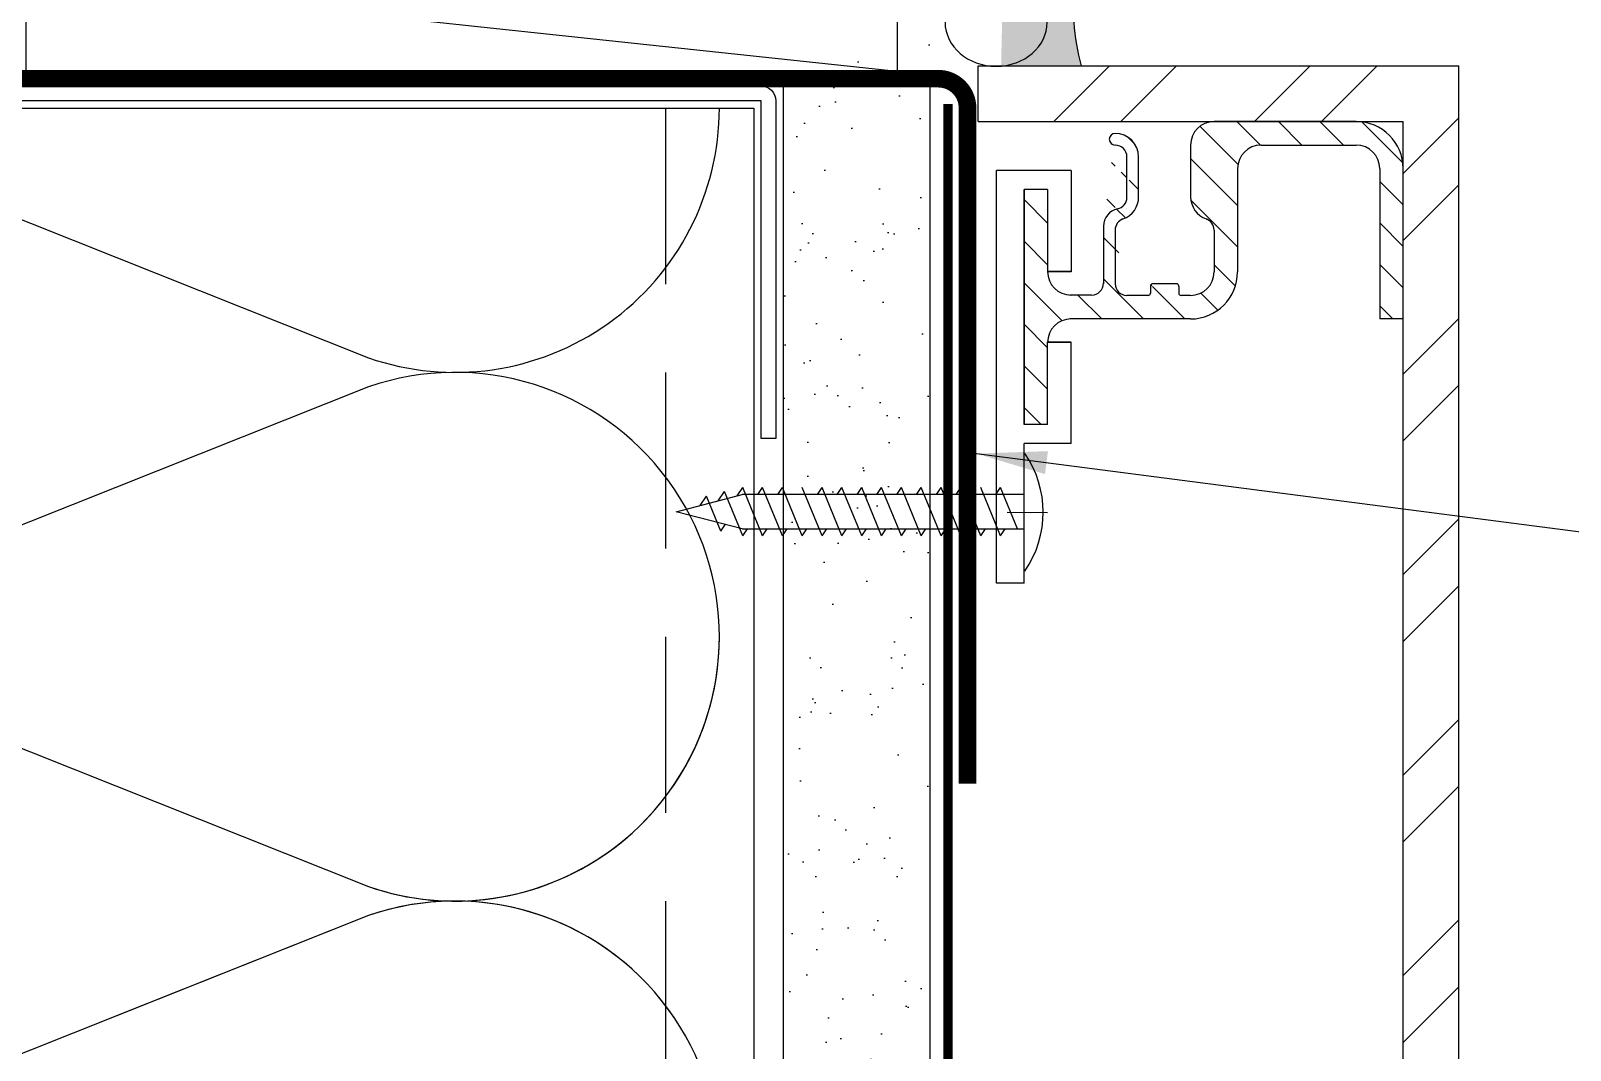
# Model space of a CAD drawing. Extents: x -129 to 26, y 0 to 100.
# Drawn here: x 6.87 to 13.42, y 17.4 to 21.73 of the extents above; entities that cross this region are included whole.
import ezdxf

# ---------------------------------------------------------------- set-up
doc = ezdxf.new("R2010")
doc.units = 0
doc.header["$LTSCALE"] = 1.5
doc.header["$MEASUREMENT"] = 0
doc.linetypes.add('CENTER', pattern=[2, 1.25, -0.25, 0.25, -0.25])
doc.linetypes.add('DASHED', pattern=[0.75, 0.5, -0.25])
for name, color, linetype in [('A-ANNO-TXT0', 252, 'CONTINUOUS'), ('A-BACKER_ROD', 252, 'CONTINUOUS'), ('A-GYP_BOARD', 252, 'CONTINUOUS'), ('A-INSULATION', 167, 'CONTINUOUS'), ('A-METAL_STUD', 252, 'CONTINUOUS'), ('A-WOOD_FRAMING', 252, 'CONTINUOUS'), ('CLADDING', 252, 'CONTINUOUS'), ('DUPONT_FLASHING', 251, 'CENTER'), ('HATCH', 252, 'CONTINUOUS'), ('INSULATION', 40, 'CONTINUOUS'), ('STRUCTURE', 252, 'CONTINUOUS'), ('TEXT', 7, 'CONTINUOUS'), ('TYVEK', 160, 'DASHED')]:
    doc.layers.add(name, color=color, linetype=linetype)
doc.styles.add('DETAILS', font='sanss___.ttf', dxfattribs={"height": 1})
doc.dimstyles.new('TYVEKDETAILS', dxfattribs={"dimscale": 6, "dimtxt": 1.5, "dimasz": 0.1, "dimexe": 0.75, "dimexo": 0.75, "dimgap": 0.75, "dimtad": 0, "dimtih": 1, "dimtoh": 1, "dimdec": 4, "dimzin": 0, "dimtxsty": 'DETAILS', "dimcen": 0.0625, "dimazin": 3, "dimtfac": 1, "dimtdec": 4, "dimtofl": 0, "dimtmove": 0, "dimatfit": 3, "dimtolj": 1, "dimtzin": 0})

msp = doc.modelspace()

# ---------------------------------------------------------------- hatches: boundary and pattern name
at = {"layer": 'A-ANNO-TXT0', "linetype": 'CONTINUOUS'}
h = msp.add_hatch(dxfattribs=at)
h.set_pattern_fill('ANSI31', color=256, angle=180, style=0)
h.set_pattern_definition([(315, (40.06874199722072, 33.94245474231838), (-0.08838834764831842, -0.08838834764831846), [])])
edge = h.paths.add_edge_path()
edge.add_line((11.2000451849497, 20.05845300755742), (11.2000451849497, 20.40771142946914))
edge.add_line((11.2000451849497, 20.05845300755742), (11.10004518494972, 20.05845300755742))
edge.add_line((11.10004518494971, 21.05845300755742), (11.10004518494972, 20.05845300755742))
edge.add_line((11.20004518494972, 21.05845300755742), (11.10004518494971, 21.05845300755742))
edge.add_line((11.20004518494972, 21.05845300755742), (11.20004518494973, 20.70771142946914))
edge.add_arc((11.3000451849497, 20.70771142946913), 0.1, 180.0000000000008, 270.0000000000016)
edge.add_line((11.38525726520183, 20.60761779115705), (11.3000451849497, 20.60771142946913))
edge.add_arc((11.38761618278052, 20.65753694227973), 0.05, 270.0000000000016, 360.0000000000024)
edge.add_line((11.4376161827805, 20.90240680726922), (11.43761618278052, 20.65753694227973))
edge.add_arc((11.48761618278051, 21.2722766722587), 0.02499999999999947, 90, 270)
edge.add_line((11.53761618278051, 21.02488129440839), (11.53761618278051, 21.19727667225871))
edge.add_line((11.58761618278052, 21.02740680726922), (11.58761618278052, 21.19727667225871))
edge.add_arc((11.48761618278051, 21.02488129440839), 0.05, 281.5369590328132, 360)
edge.add_arc((11.5126161827805, 20.90240680726923), 0.075, 101.5369590328115, 180.0000000000049)
edge.add_line((11.48761618278051, 20.88598545103179), (11.48761618278051, 20.65753694227973))
edge.add_arc((11.53761618278051, 20.88598545103179), 0.05, 109.4712206344757, 180.0000000000024)
edge.add_arc((11.48761618278051, 21.02740680726922), 0.1, 289.471220634474, 360)
edge.add_arc((11.48761618278051, 21.19727667225871), 0.05, 0, 90)
edge.add_arc((11.48761618278051, 21.19727667225871), 0.1, 0, 90)
edge.add_arc((11.53761618278051, 20.65753694227973), 0.05, 180.0000000000008, 270.0000000000016)
edge.add_line((11.62761618278051, 20.60753694227974), (11.53761618278051, 20.60753694227972))
edge.add_arc((11.64761618278052, 20.64753694227973), 0.01, 90.0000000000016, 180.0000000000049)
edge.add_line((11.748340196789, 20.65753694227973), (11.64761618278052, 20.65753694227973))
edge.add_arc((11.62761618278051, 20.61753694227974), 0.01, 270.0000000000081, 360)
edge.add_line((11.63761618278052, 20.64753694227973), (11.63761618278052, 20.61753694227974))
edge.add_line((11.808340196789, 20.60753694227974), (11.768340196789, 20.60753694227974))
edge.add_arc((11.748340196789, 20.64753694227973), 0.01, 0, 90.0000000000016)
edge.add_arc((11.768340196789, 20.61753694227973), 0.01, 180, 270)
edge.add_line((11.75834019678899, 20.64753694227973), (11.75834019678899, 20.61753694227973))
edge.add_arc((11.808340196789, 20.70753694227973), 0.1, 270.0000000000016, 360.0000000000008)
edge.add_line((11.908340196789, 20.88598545103179), (11.908340196789, 20.70753694227973))
edge.add_arc((11.85834019678902, 20.88598545103179), 0.05, 359.9999999999976, 430.5287793655244)
edge.add_arc((11.908340196789, 21.02740680726922), 0.1, 180, 250.5287793655294)
edge.add_line((11.80834019678899, 21.24727667225871), (11.80834019678899, 21.02740680726922))
edge.add_arc((11.908340196789, 21.24727667225871), 0.1, 90, 180)
edge.add_line((12.51310965730637, 21.3472766722587), (11.908340196789, 21.34727667225871))
edge.add_arc((12.51310965730637, 21.14727667225871), 0.2, 8.142219984546603e-13, 90)
edge.add_line((12.71310965730638, 20.50753694227971), (12.71310965730638, 21.14727667225872))
edge.add_line((12.71310965730638, 20.50753694227971), (12.61310965730637, 20.50753694227971))
edge.add_line((12.61310965730638, 21.14727667225871), (12.61310965730637, 20.50753694227971))
edge.add_arc((12.51310965730637, 21.14727667225871), 0.1, 8.142219984546603e-13, 90)
edge.add_line((12.10834019678902, 21.24727667225872), (12.51310965730637, 21.24727667225871))
edge.add_arc((12.10834019678902, 21.14727667225871), 0.1, 90, 180.0000000000008)
edge.add_line((12.00834019678902, 21.14727667225871), (12.00834019678902, 20.70753694227973))
edge.add_arc((11.808340196789, 20.70753694227973), 0.2, 270.0000000000016, 360.0000000000008)
edge.add_line((11.808340196789, 20.50753694227974), (11.38525726520183, 20.50753694227973))
edge.add_line((11.38525726520183, 20.50753694227973), (11.29414035708575, 20.50753694227972))
edge.add_arc((11.3000451849497, 20.40771142946915), 0.1, 90.0000000000016, 180)
at = {"layer": 'CLADDING', "linetype": 'CONTINUOUS'}
h = msp.add_hatch(color=7, dxfattribs=at)
edge = h.paths.add_edge_path()
edge.add_ellipse((10.98121215870003, 21.77043253950237), major_axis=(0.2173511991718442, 0), ratio=0.8626591466456877, start_angle=-83.53117110699009, end_angle=82.15406217874943, ccw=False)
edge.add_line((11.00569952202941, 21.58412629658924), (11.34360034791078, 21.58412629658924))
edge.add_arc((12.1481225346865, 21.81741111831845), 0.8376620780861633, 170.3439335681095, 196.1704107650004, ccw=False)
edge.add_line((11.3223281392198, 21.95791511640895), (11.01932813921981, 21.95791511640895))
edge.add_line((11.01932813921981, 21.95791511640895), (11.01088274414113, 21.95617729760472))
at = {"layer": 'CLADDING'}
h = msp.add_hatch(dxfattribs=at)
h.set_pattern_fill('ANSI32', color=256, scale=1.6090908, angle=180, style=0)
h.set_pattern_definition([(225, (46.52685852420223, 7.721564054513465), (0.4266746310843323, -0.4266746310843326), []), (225, (46.24240877062332, 7.721564054513465), (0.4266746310843323, -0.4266746310843326), [])])
h.paths.add_polyline_path([(12.94988832478584, 11.45791256852135), (12.71311167126576, 11.45791292048749), (12.71311167126576, 21.34734964306915), (10.90459258717531, 21.34734964306915), (10.90459258717531, 21.58412629658923), (12.94988832478584, 21.58412629658923)])
edge = h.paths.add_edge_path(flags=17)
edge.add_line((11.94988832478583, 21.34734964306915), (12.71311167126562, 21.34734964306915))
at = {"layer": 'HATCH'}
h = msp.add_hatch(dxfattribs=at)
h.set_pattern_fill('AR-SAND,_O', color=256, scale=0.25)
h.set_pattern_definition([(37.50000000000001, (1.85823438918078, 0.9631177797054349), (-0.01574833952740204, 0.4817059422532897), [0, -0.38, 0, -0.425, 0, -0.40625]), (7.499999999999999, (1.85823438918078, 0.9631177797054349), (0.4424441763169318, 0.7055365163074351), [0, -0.205, 0, -0.3425, 0, -0.13125]), (327.5, (1.550734389180783, 0.9631177797054349), (0.7785354654378738, 0.001414763384241124), [0, -0.125, 0, -0.45, 0, -0.5875]), (317.5, (1.550734389180783, 0.9631177797054349), (0.7515316511430733, 0.2194188912335623), [0, -0.0625, 0, -0.295, 0, -0.3375])])
h.paths.add_polyline_path([(3.949888324785839, 21.69452792021936), (3.32488832478584, 21.69452792021936), (3.32488832478584, 21.41327792021936), (3.32488832478584, 11.45791511640918), (3.949888324785839, 11.45791511640918)])
h.paths.add_polyline_path([(10.07488832478584, 11.45791511640918), (10.69988832478583, 11.45791511640918), (10.69988832478584, 18.69593243532783), (10.07488832478584, 18.69593243532783)])
h.paths.add_polyline_path([(10.41713230274603, 19.09607891970282), (10.40489051561813, 19.12578778200741), (10.35276363410922, 19.12578778200743), (10.33275119923041, 19.09607891970283), (10.3205094121025, 19.12578778200744), (10.26838253059361, 19.12578778200745), (10.24837009571478, 19.09607891970283), (10.23612830858686, 19.12578778200746), (10.18400142707799, 19.12578778200746), (10.16398899219916, 19.09607891970283), (10.15174720507124, 19.12578778200747), (10.09962032356238, 19.12578778200749), (10.07488832478584, 19.08907263212095), (10.07488832478584, 18.69593243532783), (10.69988832478583, 18.69593243532783), (10.69988832478584, 19.12578778200734), (10.69027267402679, 19.12578778200735), (10.67026798389838, 19.09607891970283), (10.65802508971796, 19.12578778200736), (10.6058991999057, 19.12578778200737), (10.58589450977728, 19.09607891970283), (10.5736505085443, 19.12578778200737), (10.52152584114044, 19.12578778200739), (10.50151340626166, 19.09607891970283), (10.48927161913377, 19.1257877820074), (10.43714473762483, 19.12578778200741)])
h.paths.add_polyline_path([(10.4171475615351, 19.30082135134345), (10.42937048612512, 19.27115826540585), (10.48149314309886, 19.27115826540584), (10.50151340626166, 19.30082135134345), (10.51373854154524, 19.27115826540583), (10.56586651379749, 19.27115826540582), (10.58589450977728, 19.30082135134345), (10.5981185397141, 19.27115826540581), (10.65024772073556, 19.27115826540579), (10.67026798389838, 19.30082135134345), (10.6824920138352, 19.27115826540579), (10.69988832478584, 19.27115826540578), (10.69988832478584, 19.69593243532783), (10.07488832478584, 19.69593243532783), (10.07488832478583, 19.31231200983702), (10.09184607206259, 19.27115826540593), (10.1439762550085, 19.27115826540592), (10.16400425098822, 19.30082135134345), (10.17622717557822, 19.27115826540591), (10.22835735852411, 19.27115826540589), (10.24838535450385, 19.30082135134345), (10.26060827909385, 19.27115826540589), (10.31273846203972, 19.27115826540588), (10.33276645801947, 19.30082135134345), (10.34498938260948, 19.27115826540587), (10.39711956555534, 19.27115826540587)])
h.paths.add_polyline_path([(10.69988832478584, 21.49889315272801), (10.07488832478584, 21.49889315272801), (10.07488832478584, 19.69593243532783), (10.69988832478583, 19.69593243532783)])
h = msp.add_hatch(dxfattribs=at)
h.set_pattern_fill('AR-SAND', color=256, scale=0.25, style=0)
h.set_pattern_definition([(37.50000000000001, (-1591.324886534286, -568.0999317554569), (-0.01574833952740204, 0.4817059422532897), [0, -0.38, 0, -0.425, 0, -0.40625]), (7.499999999999999, (-1591.324886534286, -568.0999317554569), (0.4424441763169318, 0.7055365163074351), [0, -0.205, 0, -0.3425, 0, -0.13125]), (327.5, (-1591.632386534286, -568.0999317554569), (0.7785354654378738, 0.001414763384241069), [0, -0.125, 0, -0.45, 0, -0.5875]), (317.5, (-1591.632386534286, -568.0999317554569), (0.7515316511430734, 0.2194188912335623), [0, -0.0625, 0, -0.295, 0, -0.3375])])
h.paths.add_polyline_path([(10.69988832478561, 19.24405285257724), (10.69525374095583, 19.23717005599549), (10.68301084677541, 19.26687891830007), (10.63088495696315, 19.26687891830007), (10.61088026683496, 19.23717005599549), (10.59863626560145, 19.26687891830007), (10.54651159819804, 19.26687891830007), (10.52649916331934, 19.23717005599538), (10.51425737619156, 19.26687891830029), (10.46213049468265, 19.26687891830029), (10.44211805980371, 19.23717005599572), (10.42987627267571, 19.26687891830029), (10.37774939116679, 19.26687891830029), (10.35773695628809, 19.23717005599561), (10.34549516915985, 19.26687891830018), (10.2933682876514, 19.26687891830018), (10.27335585277246, 19.23717005599549), (10.26111406564423, 19.26687891830029), (10.20898718413577, 19.26687891830029), (10.18897474925661, 19.23717005599572), (10.1767329621286, 19.26687891830029), (10.12460608062015, 19.26687891830029), (10.10459364574098, 19.23717005599572), (10.09235185861321, 19.26687891830029), (10.07488832478584, 19.26687891830041), (10.07488832478584, 14.84900625270093), (10.69988832478584, 14.84900625270093)])
h.paths.add_polyline_path([(10.69988832478584, 21.69275625270184), (10.07488832478584, 21.69275625270184), (10.07488832478584, 19.41224940169873), (10.08458090855078, 19.41224940169884), (10.10460890453027, 19.44191248763623), (10.11683182912015, 19.41224940169873), (10.16896201206664, 19.41224940169873), (10.1889900080459, 19.441912487636), (10.20121293263578, 19.41224940169873), (10.25334311558226, 19.41224940169873), (10.27337111156152, 19.441912487636), (10.2855940361514, 19.41224940169873), (10.33772421909743, 19.41224940169873), (10.35775221507692, 19.44191248763623), (10.3699751396668, 19.41224940169862), (10.42210532261306, 19.4122494016985), (10.44213331859277, 19.44191248763634), (10.45435624318288, 19.41224940169862), (10.50647890015689, 19.41224940169862), (10.52649916331911, 19.44191248763634), (10.53872429860275, 19.41224940169862), (10.59085227085524, 19.4122494016985), (10.61088026683473, 19.44191248763623), (10.62310429677172, 19.41224940169862), (10.6752334777936, 19.41224940169862), (10.69988832478561, 19.44877933335722)])

# ---------------------------------------------------------------- linework, layer by layer
at = {"layer": 'A-ANNO-TXT0', "linetype": 'CONTINUOUS'}
for p, q in [((11.30004518494968, 21.13918583245623, 8.93999048238438e-09), (10.98253269366538, 21.13918583245622, 8.93999048238438e-09)), ((11.3000451849497, 21.13918583245622, 8.93999048238438e-09), (11.10004518494971, 21.13918583245622, 8.93999048238438e-09)), ((11.20004518494972, 21.05845300755742, 8.93999048238438e-09), (11.10004518494971, 21.05845300755742, 8.93999048238438e-09)), ((11.30004518494968, 20.70919458564569, 8.93999048238438e-09), (11.2000451849497, 20.70919458564569, 8.93999048238438e-09)), ((11.3000451849497, 20.70771142946913, 8.93999048238438e-09), (11.20004518494969, 20.70771142946913, 8.93999048238438e-09)), ((11.3000451849497, 20.40919458564571, 8.93999048238438e-09), (11.20004518494969, 20.40919458564571, 8.93999048238438e-09)), ((11.30004518494968, 20.40771142946915, 8.93999048238438e-09), (11.2000451849497, 20.40771142946915, 8.93999048238438e-09)), ((11.2000451849497, 20.05845300755742, 8.93999048238438e-09), (11.10004518494972, 20.05845300755742, 8.93999048238438e-09)), ((11.20004518494972, 20.05845300755742, 8.93999048238438e-09), (11.10004518494971, 20.05845300755742, 8.93999048238438e-09)), ((11.3000451849497, 19.97772018265862, 8.93999048238438e-09), (11.10004518494971, 19.97772018265862, 8.93999048238438e-09)), ((11.10004518494969, 19.38343295688121, 8.93999048238438e-09), (10.98253269366538, 19.38343295688121, 8.93999048238438e-09))]:
    msp.add_line(p, q, dxfattribs=at)
at = {"layer": 'A-BACKER_ROD', "extrusion": (0, 0, -1)}
msp.add_ellipse((10.98121215870003, 21.77043253950237, 8.93999048238438e-09), major_axis=(0.2173511991718442, 0), ratio=0.8626591466456877, dxfattribs=at)
at = {"layer": 'A-GYP_BOARD', "elevation": 8.93999048238438e-09}
msp.add_lwpolyline([(10.69988832478584, 11.45791511640918), (10.69988832478584, 21.49889315272801), (10.07488832478584, 21.49889315272801), (10.07488832478584, 11.45791511640918)], dxfattribs=at)
at = {"layer": 'A-INSULATION', "elevation": 8.93999048238438e-09}
msp.add_lwpolyline([(9.614177096452757, 17.53014315272801, 0.341131505815164), (8.3107633653919, 17.96825248534778), (7.21069657691551, 17.53014315272801)], format="xyb", dxfattribs=at)
at = {"layer": 'A-METAL_STUD', "elevation": 8.93999048238438e-09}
msp.add_lwpolyline([(9.981138324785839, 19.99889315272801), (9.981138324785611, 21.43639315272801), (4.10613832478584, 21.43639315272778), (4.10613832478584, 19.99889315272801), (4.04363832478584, 19.99889315272801), (4.04363832478584, 21.43639315272801, -0.414213562373095), (4.10613832478584, 21.49889315272801), (9.981138324785839, 21.49889315272801, -0.414213562373095), (10.04363832478584, 21.43639315272801), (10.04363832478584, 19.99889315272801)], format="xyb", close=True, dxfattribs=at)
msp.add_lwpolyline([(4.13738832478584, 11.45791511640918), (4.13738832478584, 21.40514315272778), (9.949888324785839, 21.40514315272778), (9.949888324785839, 11.45791511640918)], dxfattribs=at)
at = {"layer": 'A-METAL_STUD', "linetype": 'DASHED', "elevation": 8.93999048238438e-09}
msp.add_lwpolyline([(4.51238832478584, 11.45791511640918), (4.51238832478584, 21.40514315272778), (9.574888324785839, 21.40514315272778), (9.574888324785839, 11.45791511640918)], dxfattribs=at)
at = {"layer": 'A-WOOD_FRAMING'}
msp.add_line((6.854328139219803, 21.95791511640895, 8.93999048238442e-09), (10.55983433305392, 21.56139315272801, 8.93999048238442e-09), dxfattribs=at)
at = {"layer": 'A-WOOD_FRAMING', "linetype": 'CONTINUOUS'}
msp.add_line((11.94988832478583, 21.34734964306915, 8.93999048238438e-09), (12.71311167126562, 21.34734964306915, 8.93999048238438e-09), dxfattribs=at)
at = {"layer": 'A-WOOD_FRAMING', "elevation": 8.93999048238442e-09}
msp.add_lwpolyline([(10.55983433305392, 21.95791511640895), (10.55983433305392, 21.56139315272801), (6.854328139219805, 21.56139315272801), (6.854328139219803, 21.95791511640895), (10.55983433305392, 21.95791511640895)], dxfattribs=at)
at = {"layer": 'CLADDING'}
for p, q in [((10.90459258717531, 21.34734964306915, 8.93999048238438e-09), (10.90459258717531, 21.58412629658923, 8.93999048238438e-09)), ((10.90459258717531, 21.58412629658923, 8.93999048238438e-09), (12.94988832478584, 21.58412629658923, 8.93999048238438e-09)), ((12.94988832478584, 11.45791256852135, 8.93999048238438e-09), (12.94988832478584, 21.58412629658923, 8.93999048238438e-09)), ((10.90459258717531, 21.34734964306915, 8.93999048238438e-09), (12.71311167126576, 21.34734964306915, 8.93999048238438e-09)), ((12.51310965730637, 21.3472766722587, 8.93999048238438e-09), (11.908340196789, 21.34727667225872, 8.93999048238438e-09)), ((11.94988832478583, 21.34734964306915, 8.93999048238438e-09), (12.71311167126575, 21.34734964306915, 8.93999048238438e-09)), ((12.71311167126576, 11.45791292048749, 8.93999048238438e-09), (12.71311167126575, 21.34734964306915, 8.93999048238438e-09)), ((11.80834019678899, 21.24727667225871, 8.93999048238438e-09), (11.80834019678899, 21.02740680726922, 8.93999048238438e-09)), ((12.10834019678902, 21.24727667225872, 8.93999048238438e-09), (12.51310965730637, 21.24727667225871, 8.93999048238438e-09)), ((11.53761618278051, 21.02488129440839, 8.93999048238438e-09), (11.53761618278051, 21.19727667225871, 8.93999048238438e-09)), ((11.58761618278052, 21.02740680726922, 8.93999048238438e-09), (11.58761618278052, 21.19727667225871, 8.93999048238438e-09)), ((10.98253269366539, 19.38343295688121, 8.93999048238438e-09), (10.98253269366539, 21.13918583245622, 8.93999048238438e-09)), ((11.3000451849497, 21.13918583245622, 8.93999048238438e-09), (11.3000451849497, 20.70771142946913, 8.93999048238438e-09)), ((11.30004518494968, 21.13918583245621, 8.93999048238438e-09), (11.30004518494968, 20.70919458564569, 8.93999048238438e-09)), ((12.00834019678902, 21.14727667225871, 8.93999048238438e-09), (12.00834019678902, 20.70753694227973, 8.93999048238438e-09)), ((12.61310965730638, 21.14727667225871, 8.93999048238438e-09), (12.61310965730637, 20.50753694227971, 8.93999048238438e-09)), ((11.20004518494972, 21.05845300755742, 8.93999048238438e-09), (11.20004518494973, 20.70771142946913, 8.93999048238438e-09)), ((11.53761618278051, 20.97740680726922, 8.93999048238438e-09), (11.5376161827805, 20.97740680726922, 8.93999048238438e-09)), ((11.4376161827805, 20.90240680726922, 8.93999048238438e-09), (11.43761618278052, 20.65753694227973, 8.93999048238438e-09)), ((11.48761618278051, 20.88598545103179, 8.93999048238438e-09), (11.48761618278051, 20.65753694227973, 8.93999048238438e-09)), ((11.908340196789, 20.88598545103179, 8.93999048238438e-09), (11.908340196789, 20.70753694227973, 8.93999048238438e-09)), ((11.63761618278052, 20.64753694227973, 8.93999048238438e-09), (11.63761618278052, 20.61753694227974, 8.93999048238438e-09)), ((11.748340196789, 20.65753694227973, 8.93999048238438e-09), (11.64761618278052, 20.65753694227973, 8.93999048238438e-09)), ((11.75834019678899, 20.64753694227973, 8.93999048238438e-09), (11.75834019678899, 20.61753694227973, 8.93999048238438e-09)), ((11.38761618278051, 20.60936907283511, 8.93999048238438e-09), (11.29414035708575, 20.60936907283511, 8.93999048238438e-09)), ((11.62761618278051, 20.60753694227974, 8.93999048238438e-09), (11.53761618278051, 20.60753694227972, 8.93999048238438e-09)), ((11.808340196789, 20.60753694227974, 8.93999048238438e-09), (11.768340196789, 20.60753694227974, 8.93999048238438e-09)), ((11.38525726520183, 20.50753694227973, 8.93999048238438e-09), (11.29414035708575, 20.50753694227973, 8.93999048238438e-09)), ((11.808340196789, 20.50753694227974, 8.93999048238438e-09), (11.38525726520183, 20.50753694227973, 8.93999048238438e-09)), ((12.71310965730638, 20.50753694227971, 8.93999048238438e-09), (12.61310965730637, 20.50753694227971, 8.93999048238438e-09)), ((11.20004518494972, 20.05845300755742, 8.93999048238438e-09), (11.20004518494973, 20.40919458564571, 8.93999048238438e-09)), ((11.2000451849497, 20.05845300755742, 8.93999048238438e-09), (11.2000451849497, 20.40771142946915, 8.93999048238438e-09)), ((11.3000451849497, 19.97772018265862, 8.93999048238438e-09), (11.3000451849497, 20.40919458564571, 8.93999048238438e-09)), ((11.30004518494968, 19.97772018265863, 8.93999048238438e-09), (11.30004518494968, 20.40771142946915, 8.93999048238438e-09)), ((11.10004518494969, 19.38343295688122, 8.93999048238438e-09), (11.10004518494971, 19.97772018265862, 8.93999048238438e-09)), ((11.0288305740241, 19.68472619618808, 8.93999048238438e-09), (11.12883057402409, 19.68455170899867, 8.93999048238438e-09)), ((11.10004518494971, 19.68472619618808, 8.93999048238438e-09), (11.2000451849497, 19.68455170899867, 8.93999048238438e-09))]:
    msp.add_line(p, q, dxfattribs=at)
at = {"layer": 'CLADDING', "color": 7, "linetype": 'CONTINUOUS'}
msp.add_arc((12.14812253468651, 21.81741111831845, 8.93999048238442e-09), 0.8376620780861643, 170.3439335681096, 196.1704107650007, dxfattribs=at)
at = {"layer": 'CLADDING'}
for centre, radius, start, end in [((11.48761618278051, 21.2722766722587, 8.93999048238438e-09), 0.02499999999999947, 90, 270), ((11.48761618278051, 21.19727667225871, 8.93999048238438e-09), 0.1, 0, 90), ((11.908340196789, 21.24727667225871, 8.93999048238438e-09), 0.1, 90, 180), ((12.51310965730637, 21.14727667225871, 8.93999048238438e-09), 0.2, 0, 90), ((11.48761618278051, 21.19727667225871, 8.93999048238438e-09), 0.05, 0, 90), ((12.10834019678902, 21.14727667225871, 8.93999048238438e-09), 0.1, 90, 180), ((12.51310965730637, 21.14727667225871, 8.93999048238438e-09), 0.1, 0, 90), ((11.48761618278051, 21.02488129440839, 8.93999048238438e-09), 0.05, 281.5369590328132, 0), ((11.48761618278051, 21.02740680726922, 8.93999048238438e-09), 0.1, 289.471220634474, 0), ((11.908340196789, 21.02740680726922, 8.93999048238438e-09), 0.1, 180, 250.5287793655295), ((11.5126161827805, 20.90240680726923, 8.93999048238438e-09), 0.075, 101.5369590328115, 180.0000000000049), ((11.53761618278051, 20.88598545103179, 8.93999048238438e-09), 0.05, 109.4712206344757, 180.0000000000016), ((11.85834019678902, 20.88598545103179, 8.93999048238438e-09), 0.05, 359.9999999999968, 70.52877936552426), ((11.3000451849497, 20.7091945856457, 8.93999048238438e-09), 0.1, 180, 269.9999999999984), ((11.808340196789, 20.70753694227973, 8.93999048238438e-09), 0.1, 270.0000000000016, 0), ((11.808340196789, 20.70753694227973, 8.93999048238438e-09), 0.2, 270.0000000000016, 0), ((11.38761618278052, 20.65936907283512, 8.93999048238438e-09), 0.05, 269.9999999999984, 359.9999999999984), ((11.53761618278051, 20.65753694227973, 8.93999048238438e-09), 0.05, 180, 270.0000000000016), ((11.64761618278052, 20.64753694227973, 8.93999048238438e-09), 0.01, 90.00000000000159, 180.0000000000049), ((11.748340196789, 20.64753694227973, 8.93999048238438e-09), 0.01, 0, 90.00000000000159), ((11.62761618278051, 20.61753694227974, 8.93999048238438e-09), 0.01, 270.0000000000081, 0), ((11.768340196789, 20.61753694227973, 8.93999048238438e-09), 0.01, 180, 270), ((11.3000451849497, 20.40771142946915, 8.93999048238438e-09), 0.1, 90.00000000000159, 180)]:
    msp.add_arc(centre, radius, start, end, dxfattribs=at)
at = {"layer": 'DUPONT_FLASHING', "linetype": 'CONTINUOUS', "const_width": 0.075, "elevation": 8.93999048238438e-09}
msp.add_lwpolyline([(4.581030424403608, 22.2457484562538), (6.556529263472272, 22.2457484562538), (6.556529263472272, 21.53014315272801), (8.787904439709372, 21.53014315272801)], dxfattribs=at)
msp.add_lwpolyline([(8.787904439709372, 21.53014315272801), (8.787904439709372, 21.53014315272801), (8.787904439709372, 21.53014315272801), (10.73455479533184, 21.53014315272801, -0.414213562373095), (10.85955479533184, 21.40514315272801), (10.85955479533195, 18.53014315272801)], format="xyb", dxfattribs=at)
at = {"layer": 'INSULATION', "elevation": 8.93999048238438e-09}
for points in [[(4.42098053121989, 17.53014315272801, -0.6712205292091129), (5.796762134131265, 19.09325248534653), (8.31076336539099, 18.09203382010687, 1.404370499398822), (8.3107633653919, 20.21825248534778), (5.796762134128309, 19.21703382010687, -1.404370499403762), (5.796762134131265, 21.34325248534653), (8.31076336539099, 20.34203382010687, 0.5155500965725927), (9.803762749758967, 21.40514315272778)], [(9.803762749759642, 12.4051431527271, 0.5155500965721037), (8.310763365392347, 13.46825248534756), (5.796762134129211, 12.46703382010665, -1.404370499403762), (5.79676213413194, 14.59325248534631), (8.310763365391892, 13.59203382010665, 1.404370499398822), (8.310763365391892, 15.71825248534779), (5.796762134128302, 14.71703382010687, -1.404370499403763), (5.796762134131257, 16.84325248534654), (8.310763365390983, 15.84203382010687, 1.404370499398822), (8.310763365391892, 17.96825248534778), (5.796762134128302, 16.96703382010687, -1.404370499403762), (5.796762134131257, 19.09325248534653), (8.310763365390983, 18.09203382010687, 0.5155500965725927), (9.80376274975896, 19.15514315272778)]]:
    msp.add_lwpolyline(points, format="xyb", dxfattribs=at)
at = {"layer": 'STRUCTURE'}
for p, q in [((11.10004518494971, 21.05845300755742, 8.93999048238438e-09), (11.10004518494972, 20.05845300755742, 8.93999048238438e-09)), ((11.10004518494971, 20.05845300755742, 8.93999048238438e-09), (11.10004518494972, 21.05845300755742, 8.93999048238438e-09)), ((9.879426207848383, 19.75444054492948, 8.93999048238438e-09), (9.903233735377853, 19.78970142354069, 8.93999048238438e-09)), ((9.987599580104416, 19.58495899190007, 8.93999048238438e-09), (9.903233735377853, 19.78970142354069, 8.93999048238438e-09)), ((9.96785470705754, 19.76043506611882, 8.93999048238438e-09), (9.987614838893478, 19.78970142354069, 8.93999048238438e-09)), ((10.07198068362003, 19.58495899190007, 8.93999048238438e-09), (9.987614838893478, 19.78970142354069, 8.93999048238438e-09)), ((10.05223581057317, 19.76043506611882, 8.93999048238438e-09), (10.07199594240909, 19.78970142354069, 8.93999048238438e-09)), ((10.15636178713565, 19.58495899190007, 8.93999048238438e-09), (10.07199594240909, 19.78970142354069, 8.93999048238438e-09)), ((10.24074289065128, 19.58495899190007, 8.93999048238438e-09), (10.15637704592471, 19.78970142354069, 8.93999048238438e-09)), ((10.2209980176044, 19.76043506611882, 8.93999048238438e-09), (10.24075814944034, 19.78970142354069, 8.93999048238438e-09)), ((10.3251239941669, 19.58495899190007, 8.93999048238438e-09), (10.24075814944034, 19.78970142354069, 8.93999048238438e-09)), ((10.30537912112003, 19.76043506611882, 8.93999048238438e-09), (10.32513925295596, 19.78970142354069, 8.93999048238438e-09)), ((10.40950509768253, 19.58495899190007, 8.93999048238438e-09), (10.32513925295596, 19.78970142354069, 8.93999048238438e-09)), ((10.38975259524112, 19.76043506611882, 8.93999048238438e-09), (10.40950509768253, 19.78970142354069, 8.93999048238438e-09)), ((10.49388620119815, 19.58495899190007, 8.93999048238438e-09), (10.40950509768253, 19.78970142354069, 8.93999048238438e-09)), ((10.47412606936221, 19.76043506611882, 8.93999048238438e-09), (10.49388620119815, 19.78970142354069, 8.93999048238438e-09)), ((10.57825967531925, 19.58495899190007, 8.93999048238438e-09), (10.49388620119815, 19.78970142354069, 8.93999048238438e-09)), ((10.55850717287784, 19.76043506611882, 8.93999048238438e-09), (10.57825967531925, 19.78970142354069, 8.93999048238438e-09)), ((10.66263314944034, 19.58495899190007, 8.93999048238438e-09), (10.57825967531925, 19.78970142354069, 8.93999048238438e-09)), ((10.64288064699893, 19.76043506611882, 8.93999048238438e-09), (10.66263314944034, 19.78970142354069, 8.93999048238438e-09)), ((10.74700662356143, 19.58495899190007, 8.93999048238438e-09), (10.66263314944034, 19.78970142354069, 8.93999048238438e-09)), ((10.72725412112003, 19.76043506611882, 8.93999048238438e-09), (10.74700662356143, 19.78970142354069, 8.93999048238438e-09)), ((10.83138009768253, 19.58495899190007, 8.93999048238438e-09), (10.74700662356143, 19.78970142354069, 8.93999048238438e-09)), ((10.81162759524112, 19.76043506611882, 8.93999048238438e-09), (10.83138009768253, 19.78970142354069, 8.93999048238438e-09)), ((10.91575357180362, 19.58495899190007, 8.93999048238438e-09), (10.83138009768253, 19.78970142354069, 8.93999048238438e-09)), ((11.00012704592471, 19.58495899190007, 8.93999048238438e-09), (10.91575357180362, 19.78970142354069, 8.93999048238438e-09)), ((10.98037454348331, 19.76043506611882, 8.93999048238438e-09), (11.00012704592471, 19.78970142354069, 8.93999048238438e-09)), ((11.07225762586648, 19.61466785420446, 8.93999048238438e-09), (11.00012704592471, 19.78970142354069, 8.93999048238438e-09)), ((9.619429521377242, 19.68735309590397, 8.93999048238438e-09), (9.901120393092697, 19.76003833760319, 8.93999048238438e-09)), ((9.722643345373399, 19.71354875279064, 8.93999048238438e-09), (9.74947545679288, 19.75328928537965, 8.93999048238438e-09)), ((9.810628728563188, 19.60488006117737, 8.93999048238438e-09), (9.74947545679288, 19.75328928537965, 8.93999048238438e-09)), ((9.798752239273426, 19.7336240844279, 8.93999048238438e-09), (9.825584350692907, 19.77336461701691, 8.93999048238438e-09)), ((9.90321847658879, 19.58495899190007, 8.93999048238438e-09), (9.825584350692907, 19.77336461701691, 8.93999048238438e-09)), ((11.10004518494969, 19.76003833760289, 8.93999048238438e-09), (9.901120393092697, 19.76003833760319, 8.93999048238438e-09)), ((9.901120393092697, 19.61466785420475, 8.93999048238438e-09), (9.619429521377242, 19.68735309590397, 8.93999048238438e-09)), ((9.810628728563188, 19.60488006117737, 8.93999048238438e-09), (9.830343084031938, 19.63414641859924, 8.93999048238438e-09)), ((9.901120393092697, 19.61466785420475, 8.93999048238438e-09), (11.10004518494969, 19.61466785420446, 8.93999048238438e-09)), ((9.90321847658879, 19.58495899190007, 8.93999048238438e-09), (9.92293283205754, 19.61422534932194, 8.93999048238438e-09)), ((9.987599580104416, 19.58495899190007, 8.93999048238438e-09), (10.00731393557317, 19.61422534932194, 8.93999048238438e-09)), ((10.07198068362003, 19.58495899190007, 8.93999048238438e-09), (10.09169503908878, 19.61422534932194, 8.93999048238438e-09)), ((10.15636178713565, 19.58495899190007, 8.93999048238438e-09), (10.1760761426044, 19.61422534932194, 8.93999048238438e-09)), ((10.24074289065128, 19.58495899190007, 8.93999048238438e-09), (10.26045724612003, 19.61422534932194, 8.93999048238438e-09)), ((10.3251239941669, 19.58495899190007, 8.93999048238438e-09), (10.34483834963565, 19.61422534932194, 8.93999048238438e-09)), ((10.40950509768253, 19.58495899190007, 8.93999048238438e-09), (10.42921945315128, 19.61422534932194, 8.93999048238438e-09)), ((10.49388620119815, 19.58495899190007, 8.93999048238438e-09), (10.51359292727237, 19.61422534932194, 8.93999048238438e-09)), ((10.57825967531925, 19.58495899190007, 8.93999048238438e-09), (10.59796640139346, 19.61422534932194, 8.93999048238438e-09)), ((10.66263314944034, 19.58495899190007, 8.93999048238438e-09), (10.68234750490909, 19.61422534932194, 8.93999048238438e-09)), ((10.74700662356143, 19.58495899190007, 8.93999048238438e-09), (10.76672097903018, 19.61422534932194, 8.93999048238438e-09)), ((10.83138009768253, 19.58495899190007, 8.93999048238438e-09), (10.85109445315128, 19.61422534932194, 8.93999048238438e-09)), ((10.91575357180362, 19.58495899190007, 8.93999048238438e-09), (10.93546792727237, 19.61422534932194, 8.93999048238438e-09)), ((11.00012704592471, 19.58495899190007, 8.93999048238438e-09), (11.01984140139346, 19.61422534932194, 8.93999048238438e-09))]:
    msp.add_line(p, q, dxfattribs=at)
msp.add_arc((10.73842083215253, 19.68481250752507, 8.93999048238438e-09), 0.4428677942363103, 325.6322452455904, 34.36775475440959, dxfattribs=at)
at = {"layer": 'TYVEK', "const_width": 0.04, "elevation": 5.959993654922933e-09}
msp.add_lwpolyline([(10.7768659039908, 11.4709120446819), (10.77686893297956, 21.42294836624697)], dxfattribs=at)

# ---------------------------------------------------------------- leaders
at = {"layer": 'TEXT'}
msp.add_leader([(10.89788097441162, 19.93457120527838, 1.025232969892889e-08), (16.78110474016342, 19.17274939936254, 1.025232969892889e-08), (17.54376634370633, 19.17274939936254, 1.025232969892889e-08)], dimstyle='TYVEKDETAILS', override={"dimscale": 3, "dimfxl": 3}, dxfattribs=at)

doc.saveas('drawing.dxf')
